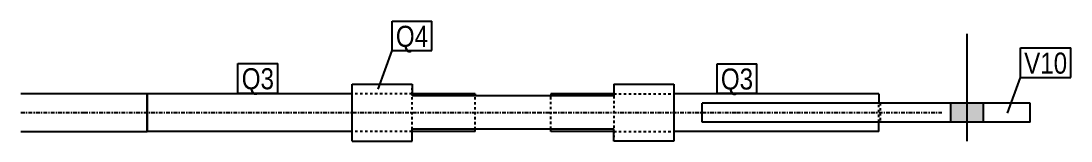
# Model space of a CAD drawing. Header units: millimetres. Extents: x 8 to 18746, y 12 to 429.
# Drawn here: x 17914 to 18746, y 12 to 107 of the extents above; entities that cross this region are included whole.
import ezdxf

# ---------------------------------------------------------------- set-up
doc = ezdxf.new("R2010")
doc.units = ezdxf.units.MM
doc.linetypes.add('DXK_LINE_DOT2', pattern=[3.9198, 1.9599, -1.9599])
doc.linetypes.add('DXK_LINE_DOT3', pattern=[5.9187, 2.979, -0.9799, 0.9799, -0.9799])
doc.layers.add('STÅL', color=7, linetype='Continuous')
doc.layers.add('TEKST', color=7, linetype='Continuous')
doc.styles.add('Arial Narrow', font='ARIALN.TTF', dxfattribs={"height": 0.2})

msp = doc.modelspace()

# ---------------------------------------------------------------- hatches: boundary and pattern name
at = {"layer": 'STÅL', "linetype": 'Continuous'}
msp.add_hatch(color=96, dxfattribs=at).paths.add_polyline_path([(18677.06, 42), (18651.06, 42), (18651.06, 27), (18677.06, 27)])
msp.add_hatch(color=96, dxfattribs=at).paths.add_polyline_path([(18677.06, 42), (18651.06, 42), (18651.06, 27), (18677.06, 27)])

# ---------------------------------------------------------------- linework, layer by layer
at = {"layer": 'STÅL', "color": 96, "linetype": 'Continuous'}
for p, q in [((18664.06, 12), (18664.06, 97)), ((18664.06, 12), (18664.06, 97)), ((18651.06, 27), (18651.06, 42)), ((18651.06, 27), (18651.06, 42)), ((18677.06, 27), (18677.06, 42)), ((18677.06, 27), (18677.06, 42))]:
    msp.add_line(p, q, dxfattribs=at)
at = {"layer": 'STÅL', "color": 2, "linetype": 'Continuous'}
for p, q in [((18176.56, 57), (18224.06, 57)), ((18176.56, 15.01), (18176.56, 57)), ((18224.06, 57), (18224.06, 47.74)), ((18384.06, 57), (18431.56, 57)), ((18384.06, 57), (18384.06, 47.74)), ((18431.56, 57), (18431.56, 12)), ((18014.06, 49.5), (17914.06, 49.5)), ((18176.56, 49.5), (18014.06, 49.5)), ((18014.06, 49.5), (18014.06, 19.5)), ((18014.06, 19.5), (18014.06, 49.5)), ((18274.06, 49.5), (18224.06, 49.5)), ((18384.06, 47.74), (18224.06, 47.74)), ((18274.06, 49.5), (18274.06, 47.74)), ((18384.06, 49.5), (18334.06, 49.5)), ((18334.06, 49.5), (18334.06, 47.74)), ((18594.06, 49.5), (18431.56, 49.5)), ((18454.06, 27), (18454.06, 42)), ((18714.06, 42), (18454.06, 42)), ((18594.06, 49.5), (18594.06, 42)), ((18714.06, 27), (18714.06, 42)), ((18714.06, 27), (18454.06, 27)), ((18594.06, 19.5), (18594.06, 27)), ((17914.06, 19.5), (18014.06, 19.5)), ((18176.56, 19.5), (18014.06, 19.5)), ((18384.06, 21.26), (18224.06, 21.26)), ((18224.06, 12), (18224.06, 21.26)), ((18274.06, 19.5), (18224.06, 19.5)), ((18274.06, 19.5), (18274.06, 21.26)), ((18334.06, 19.5), (18334.06, 21.26)), ((18384.06, 19.5), (18334.06, 19.5)), ((18384.06, 12), (18384.06, 21.26)), ((18594.06, 19.5), (18431.56, 19.5)), ((18176.56, 12), (18176.56, 15.01)), ((18176.56, 12), (18224.06, 12)), ((18431.56, 12), (18384.06, 12))]:
    msp.add_line(p, q, dxfattribs=at)
at = {"layer": 'STÅL', "color": 7, "linetype": 'DXK_LINE_DOT2'}
for p, q in [((18224.06, 21.26), (18224.06, 53.99)), ((18224.06, 49.5), (18176.56, 49.5)), ((18274.06, 21.26), (18274.06, 47.74)), ((18334.06, 21.51), (18334.06, 47.74)), ((18384.06, 49.5), (18431.56, 49.5)), ((18384.06, 47.74), (18384.06, 15.01)), ((18594.06, 27), (18594.06, 42)), ((18595.06, 42), (18595.06, 27)), ((18224.06, 19.5), (18176.56, 19.5)), ((18334.06, 21.26), (18334.06, 21.51)), ((18384.06, 19.5), (18431.56, 19.5))]:
    msp.add_line(p, q, dxfattribs=at)
at = {"layer": 'STÅL', "color": 7, "linetype": 'DXK_LINE_DOT3'}
for p, q in [((17914.06, 34.5), (17964.06, 34.5)), ((17964.06, 34.5), (18324.06, 34.5)), ((18324.06, 34.5), (18481.56, 34.5)), ((18481.56, 34.5), (18644.06, 34.5))]:
    msp.add_line(p, q, dxfattribs=at)

# ---------------------------------------------------------------- wipeouts: each hides what was drawn before it
at = {"color": 0}
for points in [[(18236.82, 86.63), (18236.82, 104.13), (18211.23, 104.13), (18211.23, 86.63)], [(18743.42, 65.39), (18743.42, 82.89), (18709.31, 82.89), (18709.31, 65.39)]]:
    msp.add_wipeout(points, dxfattribs=at).dxf.layer = 'TEKST'

# ---------------------------------------------------------------- next in the draw order: wipeouts: each hides what was drawn before it
for points in [[(18236.82, 86.63), (18236.82, 104.13), (18211.23, 104.13), (18211.23, 86.63)], [(18743.42, 65.39), (18743.42, 82.89), (18709.31, 82.89), (18709.31, 65.39)], [(18114.65, 53), (18114.65, 70.5), (18089.06, 70.5), (18089.06, 53)], [(18494.46, 52.79), (18494.46, 70.29), (18468.88, 70.29), (18468.88, 52.79)]]:
    msp.add_wipeout(points, dxfattribs=at).dxf.layer = 'TEKST'

# ---------------------------------------------------------------- next in the draw order: linework, layer by layer
at = {"layer": 'TEKST', "color": 7, "linetype": 'Continuous'}
for p, q in [((18208.23, 107.13), (18239.82, 107.13)), ((18208.23, 83.63), (18208.23, 107.13)), ((18239.82, 83.63), (18239.82, 107.13)), ((18197.28, 53.01), (18208.23, 83.63)), ((18208.23, 83.63), (18239.82, 83.63)), ((18706.31, 85.89), (18746.42, 85.89)), ((18706.31, 62.39), (18706.31, 85.89)), ((18746.42, 62.39), (18746.42, 85.89)), ((18695.96, 33.97), (18706.31, 62.39)), ((18706.31, 62.39), (18746.42, 62.39))]:
    msp.add_line(p, q, dxfattribs=at)

# ---------------------------------------------------------------- next in the draw order: texts
at = {"layer": 'TEKST', "color": 3, "style": 'Arial Narrow'}
for s, p in [('Q4', (18211.23, 86.63)), ('V10', (18709.31, 65.39))]:
    msp.add_text(s, height=16.702, dxfattribs=at).set_placement(p)

# ---------------------------------------------------------------- next in the draw order: wipeouts: each hides what was drawn before it
at = {"color": 0}
for points in [[(18114.65, 53), (18114.65, 70.5), (18089.06, 70.5), (18089.06, 53)], [(18494.46, 52.79), (18494.46, 70.29), (18468.88, 70.29), (18468.88, 52.79)]]:
    msp.add_wipeout(points, dxfattribs=at).dxf.layer = 'TEKST'

# ---------------------------------------------------------------- next in the draw order: linework, layer by layer
at = {"layer": 'TEKST', "color": 7, "linetype": 'Continuous'}
for p, q in [((18086.06, 73.5), (18117.65, 73.5)), ((18086.06, 50), (18086.06, 73.5)), ((18117.65, 50), (18117.65, 73.5)), ((18465.88, 73.29), (18497.46, 73.29)), ((18465.88, 49.79), (18465.88, 73.29)), ((18497.46, 49.79), (18497.46, 73.29)), ((18086.06, 50), (18117.65, 50)), ((18465.88, 49.79), (18497.46, 49.79))]:
    msp.add_line(p, q, dxfattribs=at)

# ---------------------------------------------------------------- next in the draw order: texts
at = {"layer": 'TEKST', "color": 3, "style": 'Arial Narrow'}
for p in [(18089.06, 53), (18468.88, 52.79)]:
    msp.add_text('Q3', height=16.702, dxfattribs=at).set_placement(p)

doc.saveas('drawing.dxf')
